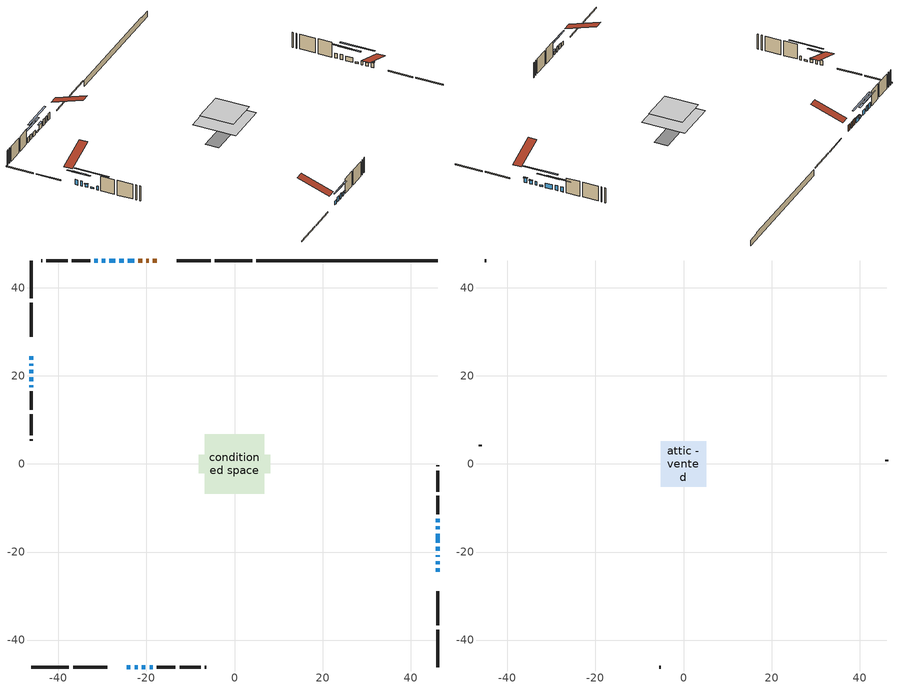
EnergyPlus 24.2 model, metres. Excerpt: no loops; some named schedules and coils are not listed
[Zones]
conditioned space
 floor adiabatic (AdiabaticFloorConstruction): -6.75,-6.75 -6.75,6.75 6.75,6.75 6.75,-6.75 z2.83
 floor foundation (Slab1 construction): -8.17,-2.12 -8.17,2.12 8.17,2.12 8.17,-2.12 z-1.68
 wall outside (RimJoist1 construction): 4,46.12 -4.5,46.12 / -46.12,-46.12 -37.62,-46.12 / -46.12,46.12 -46.12,37.62 / 46.12,-46.12 46.12,-37.62 z0.39:0.69
 wall outside (RimJoist2 construction): -5.43,46.12 -13.15,46.12 / -36.69,-46.12 -28.97,-46.12 / -46.12,36.69 -46.12,28.97 / 46.12,-36.69 46.12,-28.97 z0.39:0.69
 wall outside (AdiabaticWallConstruction 1): -17.67,46.12 -18.58,46.12 / -19.51,46.12 -20.07,46.12 / -21,46.12 -21.82,46.12 z0.39:2.42
 wall outside (AdiabaticWallConstruction): -24.45,-46.12 -23.64,-46.12 / 46.12,-21.12 46.12,-20.68 / -46.12,17.87 -46.12,17.41 z0.39:1.61; -22.72,-46.12 -21.95,-46.12 / -46.12,24.45 -46.12,23.69 / -46.12,22.76 -46.12,22.3 / 46.12,-14.87 46.12,-14.11 / -29.37,46.12 -30.14,46.12 / -31.06,46.12 -31.83,46.12 z0.39:2.02; -21.03,-46.12 -20.24,-46.12 / 46.12,-13.18 46.12,-12.39 z0.39:1.99; 46.12,-24.45 46.12,-23.69 z0.39:1.92; 46.12,-22.76 46.12,-22.05 z0.39:1.56; -22.75,46.12 -24.28,46.12 z0.39:1.91; -19.31,-46.12 -18.55,-46.12 z0.39:1.51; -46.12,21.37 -46.12,20.66 z0.39:1.41; 46.12,-19.75 46.12,-18.81 / -25.2,46.12 -26.15,46.12 / -46.12,19.73 -46.12,18.79 z0.39:0.87; 46.12,-17.88 46.12,-15.8 / -27.07,46.12 -28.45,46.12 z0.39:1.86
 wall outside (Wall1 construction): -32.76,46.12 -36.96,46.12 / -17.62,-46.12 -13.41,-46.12 / -46.12,16.48 -46.12,12.28 / 46.12,-11.47 46.12,-7.26 z0.39:5.27
 wall outside (Wall2 construction): -37.89,46.12 -42.74,46.12 / -12.48,-46.12 -7.63,-46.12 / -46.12,11.35 -46.12,6.5 / 46.12,-6.33 46.12,-1.48 z0.39:5.27
 wall outside (Wall3 construction): -43.67,46.12 -43.91,46.12 / -6.7,-46.12 -6.47,-46.12 / -46.12,5.57 -46.12,5.33 / 46.12,-0.55 46.12,-0.32 z0.39:5.27
 wall foundation (FoundationWall1 construction): 4.93,46.12,-1.68 4.93,46.12,0.39 42,46.12,0.39 42,46.12,0.06 46.12,46.12,0.06 46.12,46.12,-1.68
 window (WindowConstruction 15): -24.45,-46.12 -23.64,-46.12 z0.39:1.61
 window (WindowConstruction 6): -22.72,-46.12 -21.95,-46.12 z0.39:2.01
 window (WindowConstruction 7): -21.02,-46.12 -20.24,-46.12 z0.39:1.99
 window (WindowConstruction 8): -46.12,24.45 -46.12,23.69 z0.39:2.01
 window (WindowConstruction 9): -46.12,22.76 -46.12,22.3 z0.39:2.01
 window (WindowConstruction 10): 46.12,-24.45 46.12,-23.69 z0.39:1.91
 window (WindowConstruction 11): 46.12,-22.76 46.12,-22.05 z0.39:1.56
 window (WindowConstruction 12): -22.75,46.12 -24.28,46.12 z0.39:1.91
 window (WindowConstruction 13): -19.31,-46.12 -18.55,-46.12 z0.39:1.51
 window (WindowConstruction 14): -46.12,21.37 -46.12,20.66 z0.39:1.4
 window (WindowConstruction 16): 46.12,-21.12 46.12,-20.68 z0.39:1.61
 window (WindowConstruction 18): 46.12,-19.75 46.12,-18.81 z0.39:0.87
 window (WindowConstruction 19): -25.2,46.12 -26.14,46.12 z0.39:0.87
 window (WindowConstruction 20): -46.12,19.73 -46.12,18.79 z0.39:0.87
 window (WindowConstruction 17): -46.12,17.86 -46.12,17.41 z0.39:1.61
 window (WindowConstruction): 46.12,-17.88 46.12,-15.8 z0.39:1.86
 window (WindowConstruction 1): 46.12,-14.87 46.12,-14.11 z0.39:2.01
 window (WindowConstruction 2): 46.12,-13.18 46.12,-12.4 z0.39:1.99
 window (WindowConstruction 3): -27.07,46.12 -28.44,46.12 z0.39:1.86
 window (WindowConstruction 4): -29.37,46.12 -30.14,46.12 z0.39:2.01
 window (WindowConstruction 5): -31.06,46.12 -31.83,46.12 z0.39:2.01
 door (Door): -17.67,46.12 -18.58,46.12 z0.39:2.42
 door (Door 1): -19.51,46.12 -20.07,46.12 z0.39:2.42
 door (Door 2): -21,46.12 -21.82,46.12 z0.39:2.42
 ceiling adiabatic (AdiabaticFloorConstruction): 6.75,-6.75 6.75,6.75 -6.75,6.75 -6.75,-6.75 z2.83
attic - vented
 floor to conditioned space (Floor1 construction Reversed): -5.18,-5.18 -5.18,5.18 5.18,5.18 5.18,-5.18 z5.27
 wall outside (Wall4 construction): -44.84,46.12 -45.19,46.12 / -5.54,-46.12 -5.18,-46.12 / -46.12,4.4 -46.12,4.05 / 46.12,0.61 46.12,0.97 z0.39:5.27
 roof outside (Roof1 construction): -16.74,46.12,5.27 -16.74,36.03,8.63 -14.08,36.03,8.63 -14.08,46.12,5.27; -25.38,-46.12,5.27 -25.38,-36.03,8.63 -28.04,-36.03,8.63 -28.04,-46.12,5.27; -46.12,25.38,5.27 -36.03,25.38,8.63 -36.03,28.04,8.63 -46.12,28.04,5.27; 46.12,-25.38,5.27 36.03,-25.38,8.63 36.03,-28.04,8.63 46.12,-28.04,5.27
shading: -19.38,-46.12 -25.29,-46.12 -25.29,-46.53 -19.38,-46.53 z4.59; -17.66,-46.12 -23.6,-46.12 -23.6,-46.53 -17.66,-46.53 z4.57; -46.12,21.11 -46.12,27.03 -46.53,27.03 -46.53,21.11 z4.59; -46.12,19.72 -46.12,25.34 -46.53,25.34 -46.53,19.72 z4.59; 46.12,-23.49 46.12,-24.65 46.53,-24.65 46.53,-23.49 z2.12; 46.12,-21.85 46.12,-22.96 46.53,-22.96 46.53,-21.85 z1.76; -24.48,46.12 -22.55,46.12 -22.55,46.53 -24.48,46.53 z2.12; -18.35,-46.12 -19.51,-46.12 -19.51,-46.53 -18.35,-46.53 z1.71; -46.12,20.46 -46.12,21.57 -46.53,21.57 -46.53,20.46 z1.61; 46.12,-13.85 46.12,-24.71 46.53,-24.71 46.53,-13.85 z5.83; -31.1,46.12 -20.25,46.12 -20.25,46.53 -31.1,46.53 z5.83; -46.12,13.83 -46.12,24.69 -46.53,24.69 -46.53,13.83 z5.83; 46.12,-13.22 46.12,-20.46 46.53,-20.46 46.53,-13.22 z4.44; 46.12,-11.53 46.12,-17.45 46.53,-17.45 46.53,-11.53 z4.59; 46.12,-9.82 46.12,-15.76 46.53,-15.76 46.53,-9.82 z4.57; -31.02,46.12 -24.49,46.12 -24.49,46.53 -31.02,46.53 z4.44; -32.71,46.12 -26.79,46.12 -26.79,46.53 -32.71,46.53 z4.59; -34.4,46.12 -28.49,46.12 -28.49,46.53 -34.4,46.53 z4.59
[Building]
Building 1: Terrain=Suburbs
[Site:Location]
Saint John AP_NB: Latitude {deg}=45.32; Longitude {deg}=-65.89; Time Zone {hr}=-4; Elevation {m}=109; Keep Site Location Information=Yes
[Site:GroundTemperature:Shallow]
1.82357, -0.0370019, -0.186003, 0.696932, 4.24142, 7.7694, 10.828, 12.7655, 12.9301, 11.3543, 8.37368, 4.95392
[Site:WaterMainsTemperature]
Calculation Method=Schedule; Temperature Schedule=mains temperature schedule
[Material] Roughness=Rough; Thermal Absorptance=0.9
Name | Thickness {m} | Conductivity {W/m-K} | Density {kg/m3} | Specific Heat {J/kg-K} | Solar Absorptance | Visible Absorptance
asphalt or fiberglass shingles | 0.00635 | 0.162714 | 1121.4 | 1465.45 | 0.4 | 0.4
ceiling loosefill ins | 0.169333 | 0.0480833 | 16.02 | 1046.75 | 0.7 | 0.7
ceiling stud and cavity | 0.1397 | 0.110344 | 65.682 | 1177.47 | 0.7 | 0.7
concrete 4.0 in. | 0.1016 | 1.803125 | 2242.8 | 837.4 | 0.7 | 0.7
concrete 8.0 in. | 0.2032 | 1.803125 | 2242.8 | 837.4 | 0.7 | 0.7
door material | 0.04445 | 0.053851 | 512.64 | 1214.23 | 0.7 | 0.7
door material 1 | 0.04445 | 0.188738 | 512.64 | 1214.23 | 0.7 | 0.7
floor covering | 0.0127 | 0.0433444 | 54.468 | 1339.84 | 0.6 | 0.6
floor rigid ins; wall rigid ins | 0.512978 | 0.029427 | 32.04 | 1214.23 | 0.7 | 0.7
floor stud and cavity | 0.1397 | 1.75129 | 37.0049 | 1207.88 | 0.7 | 0.7
furniture material conditioned space 1 | 0.1524 | 0.115458 | 640.8 | 1214.23 | 0.6 | 0.6
gypsum board | 0.0127 | 0.160291 | 801 | 837.4 | 0.6 | 0.6
osb sheathing 0.5 in. | 0.0127 | 0.115458 | 512.64 | 1214.23 | 0.7 | 0.7
osb sheathing 0.75 in. | 0.01905 | 0.115458 | 512.64 | 1214.23 | 0.7 | 0.7
osb sheathing 2.0 in. | 0.0508 | 0.115458 | 512.64 | 1214.23 | 0.7 | 0.7
rim joist stud and cavity | 0.0508 | 0.0296634 | 125.044 | 1163.47 | 0.6 | 0.6
rim joist stud and cavity 1 | 0.0508 | 0.648972 | 50.32683 | 1063.81 | 0.6 | 0.6
wall stud and cavity | 0.1397 | 0.0889444 | 139.0536 | 1170.24 | 0.7 | 0.7
wall stud and cavity 1 | 0.1397 | 0.0937807 | 139.0536 | 1170.24 | 0.7 | 0.7
wall stud and cavity 2 | 0.1397 | 0.111274 | 139.0536 | 1170.24 | 0.7 | 0.7
wall stud and cavity 3 | 0.0889 | 6.1454 | 50.32683 | 1063.81 | 0.6 | 0.6
wall stud and cavity 4 | 0.0889 | 0.380278 | 52.3479 | 1209.89 | 0.7 | 0.7
wall stud and cavity 5 | 0.0889 | 0.391764 | 83.0341 | 1211.67 | 0.7 | 0.7
wood siding | 0.0254 | 0.102417 | 544.68 | 1172.36 | 0.4 | 0.4
wood siding 1 | 0.00254 | 0.102417 | 544.68 | 1172.36 | 0.4 | 0.4
wood siding 2; wood siding 3; wood siding 4 | 0.0254 | 0.102417 | 544.68 | 1172.36 | 0.7 | 0.7
[WindowMaterial:SimpleGlazingSystem]
Name | U-Factor {W/m2-K} | Solar Heat Gain Coefficient
WindowMaterial | 5.91704 | 0.78
WindowMaterial 1 | 2.38703 | 0.51
WindowMaterial 10 | 2.26325 | 0.59
WindowMaterial 11 | 2.57895 | 0.43
WindowMaterial 12 | 2.98152 | 0.6
WindowMaterial 13 | 2.70216 | 0.4
WindowMaterial 2 | 2.381921 | 0.52
WindowMaterial 3 | 5.82733 | 0.77
WindowMaterial 4 | 1.90099 | 0.48
WindowMaterial 5 | 2.55113 | 0.44
WindowMaterial 6 | 2.398955 | 0.51
WindowMaterial 7 | 2.4722 | 0.48
WindowMaterial 8 | 2.46823 | 0.48
WindowMaterial 9 | 2.50797 | 0.46
[Construction]
AdiabaticFloorConstruction: floor stud and cavity, floor rigid ins, osb sheathing 0.75 in., floor covering
AdiabaticWallConstruction: wood siding 3, wall rigid ins, wall stud and cavity 4, gypsum board
AdiabaticWallConstruction 1: wood siding 4, wall rigid ins, wall stud and cavity 4, gypsum board
Door: door material
Door 1; Door 2: door material 1
Floor1 construction Reversed: gypsum board, ceiling stud and cavity, ceiling loosefill ins
FoundationWall1 construction: concrete 8.0 in.
furniture construction conditioned space 1: furniture material conditioned space 1
PartitionWallConstruction: gypsum board, wall stud and cavity 5, gypsum board
RimJoist1 construction: wood siding 2, osb sheathing 2.0 in., rim joist stud and cavity
RimJoist2 construction: wood siding 2, rim joist stud and cavity 1
Roof1 construction: asphalt or fiberglass shingles
Slab1 construction: concrete 4.0 in.
Wall1 construction: wood siding, osb sheathing 0.5 in., wall stud and cavity, gypsum board
Wall2 construction: wood siding, osb sheathing 0.5 in., wall stud and cavity 1, gypsum board
Wall3 construction: wood siding, osb sheathing 0.5 in., wall stud and cavity 2, gypsum board
Wall4 construction: wood siding 1, wall stud and cavity 3
WindowConstruction: WindowMaterial
WindowConstruction 1; WindowConstruction 5; WindowConstruction 6; WindowConstruction 8: WindowMaterial 1
WindowConstruction 10; WindowConstruction 12: WindowMaterial 6
WindowConstruction 11: WindowMaterial 7
WindowConstruction 13: WindowMaterial 8
WindowConstruction 14: WindowMaterial 9
WindowConstruction 15: WindowMaterial 10
WindowConstruction 16: WindowMaterial 11
WindowConstruction 17: WindowMaterial 12
WindowConstruction 18; WindowConstruction 19; WindowConstruction 20: WindowMaterial 13
WindowConstruction 2; WindowConstruction 7: WindowMaterial 2
WindowConstruction 3: WindowMaterial 3
WindowConstruction 4: WindowMaterial 4
WindowConstruction 9: WindowMaterial 5
[Zone] Multiplier=1; Part of Total Floor Area=Yes
Name | Volume {m3}
attic - vented | 58.5799
conditioned space | 617.3
[Space]
Name | Zone | Volume {m3}
attic - vented 1 | attic - vented | 58.5799
conditioned space 1 | conditioned space | 617.3
[ZoneInfiltration:EffectiveLeakageArea]
infil attic - vented 1: Zone or Space=attic - vented 1; Schedule=Always On Discrete; Effective Air Leakage Area {cm2}=3787.06; Stack Coefficient=0.000572988; Wind Coefficient=1.61731e-05
[ZoneMixing]
whole house fan mix: Zone or Space=attic - vented; Schedule=Always On Continuous; Design Flow Rate Calculation Method=Flow/Zone; Design Flow Rate {m3/s}=0; Source Zone or Space=conditioned space
[SurfaceProperty:ExposedFoundationPerimeter]
Slab1: Exposed Perimeter Calculation Method=TotalExposedPerimeter; Total Exposed Perimeter {m}=41.19
[InternalMass] Zone or ZoneList=conditioned space; Space or SpaceList=conditioned space 1
Name | Construction | Surface Area {m2}
furniture mass conditioned space 1 | furniture construction conditioned space 1 | 100.572
partition wall mass | PartitionWallConstruction | 251.43
[Lights]
interior lighting: Zone or ZoneList or Space or SpaceList=conditioned space 1; Schedule=interior lighting schedule; Design Level Calculation Method=LightingLevel; Lighting Level {W}=343.2; Return Air Fraction=0; Fraction Radiant=0.6; Fraction Visible=0.2; Fraction Replaceable=1
[People]
occupants: Zone or ZoneList or Space or SpaceList=conditioned space 1; Number of People Schedule=occupants schedule; Number of People Calculation Method=People; Number of People=3; Fraction Radiant=0.314171; Sensible Heat Fraction=0.56303; Activity Level Schedule=occupants activity schedule; Carbon Dioxide Generation Rate {m3/s-W}=0; Enable ASHRAE 55 Comfort Warnings=No; Mean Radiant Temperature Calculation Type=EnclosureAveraged
[ElectricEquipment] Zone or ZoneList or Space or SpaceList=conditioned space 1; Design Level Calculation Method=EquipmentLevel
Name | Schedule | Design Level {W} | Fraction Latent | Fraction Radiant | Fraction Lost
clothes dryer | clothes dryer schedule | 140.772 | 0.015 | 0.081 | 0.85
clothes washer | clothes washer schedule | 32.1985 | 0.03 | 0.162 | 0.7
cooking range | cooking range schedule | 215.147 | 0.08 | 0.432 | 0.2
dishwasher | dishwasher schedule | 66.8632 | 0.3 | 0.18 | 0.4
fridge | fridge schedule | 72.9452 | 0 | 0.6 | 0
mech vent bath fan 0 | mech vent bath fan 0 schedule | 50.2 | 0 | 0 | 1
mech vent bath fan 1 | mech vent bath fan 1 schedule | 50.2 | 0 | 0 | 1
mech vent house fan | mech vent house fan schedule | 0 | 0 | 0 | 1
mech vent house fan cfis | mech vent house fan cfis schedule | 0 | 0 | 0 | 0
mech vent range fan 0 | mech vent range fan 0 schedule | 57 | 0 | 0 | 1
misc plug loads | misc plug loads schedule | 494.7 | 0.045 | 0.513 | 0.1
whole house fan | Always On Discrete | 0 | 0 | 0 | 1
[OtherEquipment] Zone or ZoneList or Space or SpaceList=conditioned space 1; Design Level Calculation Method=EquipmentLevel
Name | Fuel Type | Schedule | Design Level {W} | Fraction Latent | Fraction Radiant | Fraction Lost
clothes dryer 1 | Electricity | clothes dryer schedule | 0 | 0.015 | 0.081 | 0.85
cooking range 1 | Electricity | cooking range schedule | 0 | 0.08 | 0.432 | 0.2
general water use latent | None | general water use schedule | 62.594 | 1 | 0 | 0
general water use sensible | None | general water use schedule | -61.6891 | 0 | 0.6 | 0
mech vent house fan latent load | None | Always On Discrete | 0 | 1 | 0 | 0
mech vent house fan sensible load | None | Always On Discrete | 0 | 0 | 0 | 0
water heater energy adjustment1 | Electricity | Always On Discrete | 0.01 | 0 | 0 | 1
[ZoneInfiltration:DesignFlowRate] Zone or ZoneList or Space or SpaceList=conditioned space 1; Schedule=Always On Discrete; Design Flow Rate Calculation Method=Flow/Zone; Design Flow Rate {m3/s}=0
infil flow; natural vent flow; whole house fan flow
[ZoneControl:Thermostat]
conditioned space Thermostat: Zone or ZoneList=conditioned space; Control Type Schedule=conditioned space Thermostat Schedule; Control 1=conditioned space temperature setpoint; Temperature Difference Between Cutout And Setpoint {deltaC}=0
[ThermostatSetpoint:DualSetpoint]
conditioned space temperature setpoint: Heating Setpoint Temperature Schedule=heating setpoint; Cooling Setpoint Temperature Schedule=cooling setpoint
[AirLoopHVAC:UnitarySystem]
unit heater unitary system: Control Type=Load; Controlling Zone or Thermostat Location=conditioned space; Dehumidification Control Type=None; Availability Schedule=Always On Discrete; Supply Fan=unit heater supply fan; Fan Placement=BlowThrough; Supply Air Fan Operating Mode Schedule=unit heater auto fan schedule; Heating Coil=unit heater htg coil; DX Heating Coil Sizing Ratio=1; Use DOAS DX Cooling Coil=No; Minimum Supply Air Temperature {C}=2; Latent Load Control=SensibleOnlyLoadControl; Cooling Supply Air Flow Rate Method=None; Heating Supply Air Flow Rate Method=SupplyAirFlowRate; Heating Supply Air Flow Rate {m3/s}=0.00141584; No Load Supply Air Flow Rate Method=SupplyAirFlowRate; No Load Supply Air Flow Rate {m3/s}=0; No Load Supply Air Flow Rate Control Set To Low Speed=Yes; Maximum Supply Air Temperature {C}=48.8889; Maximum Outdoor Dry-Bulb Temperature for Supplemental Heater Operation {C}=21; Ancillary On-Cycle Electric Power {W}=0; Ancillary Off-Cycle Electric Power {W}=0
[Zone equipment]
conditioned space: electric baseboard, unit heater unitary system
[Foundation:Kiva]
Foundation Kiva 1: Initial Indoor Air Temperature {C}=18; Wall Height Above Grade {m}=0.389992; Wall Depth Below Slab {m}=0.2032
[Foundation:Kiva:Settings]
Soil Conductivity {W/m-K}=0.849921; Soil Density {kg/m3}=1842.3; Soil Specific Heat {J/kg-K}=418.7; Ground Solar Absorptivity=0.9; Ground Thermal Absorptivity=0.9; Ground Surface Roughness {m}=0.03; Far-Field Width {m}=40; Deep-Ground Boundary Condition=ZeroFlux; Deep-Ground Depth {m}=40; Minimum Cell Dimension {m}=0.2; Maximum Cell Growth Coefficient=3; Simulation Timestep=Timestep
[Exterior:Lights]
exterior lighting: Schedule=exterior lighting schedule; Design Level {W}=75.6
[EnergyManagementSystem:Sensor] Output:Variable or Output:Meter Index Key=conditioned space
Name | Output:Variable or Output:Meter
conditioned_space_clg_unmet_s | Zone Cooling Setpoint Not Met Time
conditioned_space_htg_unmet_s | Zone Heating Setpoint Not Met Time
fridge_tin_s; tin_s; tin_s_1 | Zone Mean Air Temperature
tout_s | Zone Outdoor Air Drybulb Temperature
win_s | Zone Air Humidity Ratio
[Schedule:Constant]
Name | Hourly Value
Always On Continuous; mech vent house fan schedule; mech vent house fan cfis schedule; Always On Discrete | 1
occupants activity schedule | 117.228
fridge schedule; unit heater auto fan schedule | 0
[Schedule:Week:Daily]
interior lighting schedule Week Rule - Jan1-Jan27: interior lighting schedule day, interior lighting schedule day, interior lighting schedule day, interior lighting schedule day, interior lighting schedule day, interior lighting schedule day, interior lighting schedule day, interior lighting schedule default day, interior lighting schedule default day, interior lighting schedule default day, interior lighting schedule default day, interior lighting schedule default day
interior lighting schedule Week Rule - Jan28-Feb3: interior lighting schedule day, interior lighting schedule day, interior lighting schedule day, interior lighting schedule day, interior lighting schedule day 1, interior lighting schedule day 1, interior lighting schedule day 1, interior lighting schedule default day, interior lighting schedule default day, interior lighting schedule default day, interior lighting schedule default day, interior lighting schedule default day
interior lighting schedule Week Rule - Feb4-Feb24: interior lighting schedule day 1, interior lighting schedule day 1, interior lighting schedule day 1, interior lighting schedule day 1, interior lighting schedule day 1, interior lighting schedule day 1, interior lighting schedule day 1, interior lighting schedule default day, interior lighting schedule default day, interior lighting schedule default day, interior lighting schedule default day, interior lighting schedule default day
interior lighting schedule Week Rule - Feb25-Mar3: interior lighting schedule day 1, interior lighting schedule day 1, interior lighting schedule day 1, interior lighting schedule day 1, interior lighting schedule day 2, interior lighting schedule day 2, interior lighting schedule day 2, interior lighting schedule default day, interior lighting schedule default day, interior lighting schedule default day, interior lighting schedule default day, interior lighting schedule default day
interior lighting schedule Week Rule - Mar4-Mar31: interior lighting schedule day 2, interior lighting schedule day 2, interior lighting schedule day 2, interior lighting schedule day 2, interior lighting schedule day 2, interior lighting schedule day 2, interior lighting schedule day 2, interior lighting schedule default day, interior lighting schedule default day, interior lighting schedule default day, interior lighting schedule default day, interior lighting schedule default day
interior lighting schedule Week Rule - Apr1-Apr28: interior lighting schedule day 3, interior lighting schedule day 3, interior lighting schedule day 3, interior lighting schedule day 3, interior lighting schedule day 3, interior lighting schedule day 3, interior lighting schedule day 3, interior lighting schedule default day, interior lighting schedule default day, interior lighting schedule default day, interior lighting schedule default day, interior lighting schedule default day
interior lighting schedule Week Rule - Apr29-May5: interior lighting schedule day 3, interior lighting schedule day 3, interior lighting schedule day 4, interior lighting schedule day 4, interior lighting schedule day 4, interior lighting schedule day 4, interior lighting schedule day 4, interior lighting schedule default day, interior lighting schedule default day, interior lighting schedule default day, interior lighting schedule default day, interior lighting schedule default day
interior lighting schedule Week Rule - May6-May26: interior lighting schedule day 4, interior lighting schedule day 4, interior lighting schedule day 4, interior lighting schedule day 4, interior lighting schedule day 4, interior lighting schedule day 4, interior lighting schedule day 4, interior lighting schedule default day, interior lighting schedule default day, interior lighting schedule default day, interior lighting schedule default day, interior lighting schedule default day
interior lighting schedule Week Rule - May27-Jun2: interior lighting schedule day 4, interior lighting schedule day 4, interior lighting schedule day 4, interior lighting schedule day 4, interior lighting schedule day 4, interior lighting schedule day 5, interior lighting schedule day 5, interior lighting schedule default day, interior lighting schedule default day, interior lighting schedule default day, interior lighting schedule default day, interior lighting schedule default day
interior lighting schedule Week Rule - Jun3-Jun30: interior lighting schedule day 5, interior lighting schedule day 5, interior lighting schedule day 5, interior lighting schedule day 5, interior lighting schedule day 5, interior lighting schedule day 5, interior lighting schedule day 5, interior lighting schedule default day, interior lighting schedule default day, interior lighting schedule default day, interior lighting schedule default day, interior lighting schedule default day
interior lighting schedule Week Rule - Jul1-Jul28: interior lighting schedule day 6, interior lighting schedule day 6, interior lighting schedule day 6, interior lighting schedule day 6, interior lighting schedule day 6, interior lighting schedule day 6, interior lighting schedule day 6, interior lighting schedule default day, interior lighting schedule default day, interior lighting schedule default day, interior lighting schedule default day, interior lighting schedule default day
interior lighting schedule Week Rule - Jul29-Aug4: interior lighting schedule day 6, interior lighting schedule day 6, interior lighting schedule day 6, interior lighting schedule day 7, interior lighting schedule day 7, interior lighting schedule day 7, interior lighting schedule day 7, interior lighting schedule default day, interior lighting schedule default day, interior lighting schedule default day, interior lighting schedule default day, interior lighting schedule default day
interior lighting schedule Week Rule - Aug5-Aug25: interior lighting schedule day 7, interior lighting schedule day 7, interior lighting schedule day 7, interior lighting schedule day 7, interior lighting schedule day 7, interior lighting schedule day 7, interior lighting schedule day 7, interior lighting schedule default day, interior lighting schedule default day, interior lighting schedule default day, interior lighting schedule default day, interior lighting schedule default day
interior lighting schedule Week Rule - Aug26-Sep1: interior lighting schedule day 7, interior lighting schedule day 7, interior lighting schedule day 7, interior lighting schedule day 7, interior lighting schedule day 7, interior lighting schedule day 7, interior lighting schedule day 8, interior lighting schedule default day, interior lighting schedule default day, interior lighting schedule default day, interior lighting schedule default day, interior lighting schedule default day
interior lighting schedule Week Rule - Sep2-Sep29: interior lighting schedule day 8, interior lighting schedule day 8, interior lighting schedule day 8, interior lighting schedule day 8, interior lighting schedule day 8, interior lighting schedule day 8, interior lighting schedule day 8, interior lighting schedule default day, interior lighting schedule default day, interior lighting schedule default day, interior lighting schedule default day, interior lighting schedule default day
interior lighting schedule Week Rule - Sep30-Oct6: interior lighting schedule day 8, interior lighting schedule day 9, interior lighting schedule day 9, interior lighting schedule day 9, interior lighting schedule day 9, interior lighting schedule day 9, interior lighting schedule day 9, interior lighting schedule default day, interior lighting schedule default day, interior lighting schedule default day, interior lighting schedule default day, interior lighting schedule default day
interior lighting schedule Week Rule - Oct7-Oct27: interior lighting schedule day 9, interior lighting schedule day 9, interior lighting schedule day 9, interior lighting schedule day 9, interior lighting schedule day 9, interior lighting schedule day 9, interior lighting schedule day 9, interior lighting schedule default day, interior lighting schedule default day, interior lighting schedule default day, interior lighting schedule default day, interior lighting schedule default day
interior lighting schedule Week Rule - Oct28-Nov3: interior lighting schedule day 9, interior lighting schedule day 9, interior lighting schedule day 9, interior lighting schedule day 9, interior lighting schedule day 10, interior lighting schedule day 10, interior lighting schedule day 10, interior lighting schedule default day, interior lighting schedule default day, interior lighting schedule default day, interior lighting schedule default day, interior lighting schedule default day
interior lighting schedule Week Rule - Nov4-Nov24: interior lighting schedule day 10, interior lighting schedule day 10, interior lighting schedule day 10, interior lighting schedule day 10, interior lighting schedule day 10, interior lighting schedule day 10, interior lighting schedule day 10, interior lighting schedule default day, interior lighting schedule default day, interior lighting schedule default day, interior lighting schedule default day, interior lighting schedule default day
interior lighting schedule Week Rule - Nov25-Dec1: interior lighting schedule day 10, interior lighting schedule day 10, interior lighting schedule day 10, interior lighting schedule day 10, interior lighting schedule day 10, interior lighting schedule day 10, interior lighting schedule day 11, interior lighting schedule default day, interior lighting schedule default day, interior lighting schedule default day, interior lighting schedule default day, interior lighting schedule default day
interior lighting schedule Week Rule - Dec2-Dec31: interior lighting schedule day 11, interior lighting schedule day 11, interior lighting schedule day 11, interior lighting schedule day 11, interior lighting schedule day 11, interior lighting schedule day 11, interior lighting schedule day 11, interior lighting schedule default day, interior lighting schedule default day, interior lighting schedule default day, interior lighting schedule default day, interior lighting schedule default day
occupants schedule Week Rule - Jan1-Dec31: occupants schedule day, occupants schedule day, occupants schedule day, occupants schedule day, occupants schedule day, occupants schedule day, occupants schedule day, occupants schedule default day, occupants schedule default day, occupants schedule default day, occupants schedule default day, occupants schedule default day
clothes dryer schedule Week Rule - Jan1-Dec31: clothes dryer schedule day, clothes dryer schedule day, clothes dryer schedule day, clothes dryer schedule day, clothes dryer schedule day, clothes dryer schedule day, clothes dryer schedule day, clothes dryer schedule default day, clothes dryer schedule default day, clothes dryer schedule default day, clothes dryer schedule default day, clothes dryer schedule default day
clothes washer schedule Week Rule - Jan1-Dec31: clothes washer schedule day, clothes washer schedule day, clothes washer schedule day, clothes washer schedule day, clothes washer schedule day, clothes washer schedule day, clothes washer schedule day, clothes washer schedule default day, clothes washer schedule default day, clothes washer schedule default day, clothes washer schedule default day, clothes washer schedule default day
cooking range schedule Week Rule - Jan1-Dec31: cooking range schedule day, cooking range schedule day, cooking range schedule day, cooking range schedule day, cooking range schedule day, cooking range schedule day, cooking range schedule day, cooking range schedule default day, cooking range schedule default day, cooking range schedule default day, cooking range schedule default day, cooking range schedule default day
dishwasher schedule Week Rule - Jan1-Dec31: dishwasher schedule day, dishwasher schedule day, dishwasher schedule day, dishwasher schedule day, dishwasher schedule day, dishwasher schedule day, dishwasher schedule day, dishwasher schedule default day, dishwasher schedule default day, dishwasher schedule default day, dishwasher schedule default day, dishwasher schedule default day
mech vent bath fan 0 schedule Week Rule - Jan1-Dec31: mech vent bath fan 0 schedule day, mech vent bath fan 0 schedule day, mech vent bath fan 0 schedule day, mech vent bath fan 0 schedule day, mech vent bath fan 0 schedule day, mech vent bath fan 0 schedule day, mech vent bath fan 0 schedule day, mech vent bath fan 0 schedule default day, mech vent bath fan 0 schedule default day, mech vent bath fan 0 schedule default day, mech vent bath fan 0 schedule default day, mech vent bath fan 0 schedule default day
mech vent bath fan 1 schedule Week Rule - Jan1-Dec31: mech vent bath fan 1 schedule day, mech vent bath fan 1 schedule day, mech vent bath fan 1 schedule day, mech vent bath fan 1 schedule day, mech vent bath fan 1 schedule day, mech vent bath fan 1 schedule day, mech vent bath fan 1 schedule day, mech vent bath fan 1 schedule default day, mech vent bath fan 1 schedule default day, mech vent bath fan 1 schedule default day, mech vent bath fan 1 schedule default day, mech vent bath fan 1 schedule default day
mech vent range fan 0 schedule Week Rule - Jan1-Dec31: mech vent range fan 0 schedule day, mech vent range fan 0 schedule day, mech vent range fan 0 schedule day, mech vent range fan 0 schedule day, mech vent range fan 0 schedule day, mech vent range fan 0 schedule day, mech vent range fan 0 schedule day, mech vent range fan 0 schedule default day, mech vent range fan 0 schedule default day, mech vent range fan 0 schedule default day, mech vent range fan 0 schedule default day, mech vent range fan 0 schedule default day
misc plug loads schedule Week Rule - Jan1-Dec31: misc plug loads schedule day, misc plug loads schedule day, misc plug loads schedule day, misc plug loads schedule day, misc plug loads schedule day, misc plug loads schedule day, misc plug loads schedule day, misc plug loads schedule default day, misc plug loads schedule default day, misc plug loads schedule default day, misc plug loads schedule default day, misc plug loads schedule default day
general water use schedule Week Rule - Jan1-Dec31: general water use schedule day, general water use schedule day, general water use schedule day, general water use schedule day, general water use schedule day, general water use schedule day, general water use schedule day, general water use schedule default day, general water use schedule default day, general water use schedule default day, general water use schedule default day, general water use schedule default day
exterior lighting schedule Week Rule - Jan1-Jan27: exterior lighting schedule day, exterior lighting schedule day, exterior lighting schedule day, exterior lighting schedule day, exterior lighting schedule day, exterior lighting schedule day, exterior lighting schedule day, exterior lighting schedule default day, exterior lighting schedule default day, exterior lighting schedule default day, exterior lighting schedule default day, exterior lighting schedule default day
exterior lighting schedule Week Rule - Jan28-Feb3: exterior lighting schedule day, exterior lighting schedule day, exterior lighting schedule day, exterior lighting schedule day, exterior lighting schedule day 1, exterior lighting schedule day 1, exterior lighting schedule day 1, exterior lighting schedule default day, exterior lighting schedule default day, exterior lighting schedule default day, exterior lighting schedule default day, exterior lighting schedule default day
[Schedule:Year]
interior lighting schedule: interior lighting schedule Week Rule - Jan1-Jan27, 1, 1, 1, 27, interior lighting schedule Week Rule - Jan28-Feb3, 1, 28, 2, 3, interior lighting schedule Week Rule - Feb4-Feb24, 2, 4, 2, 24, interior lighting schedule Week Rule - Feb25-Mar3, 2, 25, 3, 3, interior lighting schedule Week Rule - Mar4-Mar31, 3, 4, 3, 31, interior lighting schedule Week Rule - Apr1-Apr28, 4, 1, 4, 28, interior lighting schedule Week Rule - Apr29-May5, 4, 29, 5, 5, interior lighting schedule Week Rule - May6-May26, 5, 6, 5, 26, interior lighting schedule Week Rule - May27-Jun2, 5, 27, 6, 2, interior lighting schedule Week Rule - Jun3-Jun30, 6, 3, 6, 30, interior lighting schedule Week Rule - Jul1-Jul28, 7, 1, 7, 28, interior lighting schedule Week Rule - Jul29-Aug4, 7, 29, 8, 4, interior lighting schedule Week Rule - Aug5-Aug25, 8, 5, 8, 25, interior lighting schedule Week Rule - Aug26-Sep1, 8, 26, 9, 1, interior lighting schedule Week Rule - Sep2-Sep29, 9, 2, 9, 29, interior lighting schedule Week Rule - Sep30-Oct6, 9, 30, 10, 6, interior lighting schedule Week Rule - Oct7-Oct27, 10, 7, 10, 27, interior lighting schedule Week Rule - Oct28-Nov3, 10, 28, 11, 3, interior lighting schedule Week Rule - Nov4-Nov24, 11, 4, 11, 24, interior lighting schedule Week Rule - Nov25-Dec1, 11, 25, 12, 1, interior lighting schedule Week Rule - Dec2-Dec31, 12, 2, 12, 31
occupants schedule: occupants schedule Week Rule - Jan1-Dec31, 1, 1, 12, 31
clothes dryer schedule: clothes dryer schedule Week Rule - Jan1-Dec31, 1, 1, 12, 31
clothes washer schedule: clothes washer schedule Week Rule - Jan1-Dec31, 1, 1, 12, 31
cooking range schedule: cooking range schedule Week Rule - Jan1-Dec31, 1, 1, 12, 31
dishwasher schedule: dishwasher schedule Week Rule - Jan1-Dec31, 1, 1, 12, 31
mech vent bath fan 0 schedule: mech vent bath fan 0 schedule Week Rule - Jan1-Dec31, 1, 1, 12, 31
mech vent bath fan 1 schedule: mech vent bath fan 1 schedule Week Rule - Jan1-Dec31, 1, 1, 12, 31
mech vent range fan 0 schedule: mech vent range fan 0 schedule Week Rule - Jan1-Dec31, 1, 1, 12, 31
misc plug loads schedule: misc plug loads schedule Week Rule - Jan1-Dec31, 1, 1, 12, 31
general water use schedule: general water use schedule Week Rule - Jan1-Dec31, 1, 1, 12, 31
exterior lighting schedule: exterior lighting schedule Week Rule - Jan1-Jan27, 1, 1, 1, 27, exterior lighting schedule Week Rule - Jan28-Feb3, 1, 28, 2, 3, exterior lighting schedule Week Rule - Feb4-Feb24, 2, 4, 2, 24, exterior lighting schedule Week Rule - Feb25-Mar3, 2, 25, 3, 3, exterior lighting schedule Week Rule - Mar4-Mar31, 3, 4, 3, 31, exterior lighting schedule Week Rule - Apr1-Apr28, 4, 1, 4, 28, exterior lighting schedule Week Rule - Apr29-May5, 4, 29, 5, 5, exterior lighting schedule Week Rule - May6-May26, 5, 6, 5, 26, exterior lighting schedule Week Rule - May27-Jun2, 5, 27, 6, 2, exterior lighting schedule Week Rule - Jun3-Jun30, 6, 3, 6, 30, exterior lighting schedule Week Rule - Jul1-Jul28, 7, 1, 7, 28, exterior lighting schedule Week Rule - Jul29-Aug4, 7, 29, 8, 4, exterior lighting schedule Week Rule - Aug5-Aug25, 8, 5, 8, 25, exterior lighting schedule Week Rule - Aug26-Sep1, 8, 26, 9, 1, exterior lighting schedule Week Rule - Sep2-Sep29, 9, 2, 9, 29, exterior lighting schedule Week Rule - Sep30-Oct6, 9, 30, 10, 6, exterior lighting schedule Week Rule - Oct7-Oct27, 10, 7, 10, 27, exterior lighting schedule Week Rule - Oct28-Nov3, 10, 28, 11, 3, exterior lighting schedule Week Rule - Nov4-Nov24, 11, 4, 11, 24, exterior lighting schedule Week Rule - Nov25-Dec1, 11, 25, 12, 1, exterior lighting schedule Week Rule - Dec2-Dec31, 12, 2, 12, 31
[Schedule:Compact]
conditioned space Thermostat Schedule: Through: 12/31, For: AllDays, Until: 24:00, 4
mains temperature schedule: Through: 01/01, For: AllDays, Until: 24:00, 6.42222, Through: 01/02, For: AllDays, Until: 24:00, 6.36056, Through: 01/03, For: AllDays, Until: 24:00, 6.3, Through: 01/04, For: AllDays, Until: 24:00, 6.24056, Through: 01/05, For: AllDays, Until: 24:00, 6.18167, Through: 01/06, For: AllDays, Until: 24:00, 6.12389, Through: 01/07, For: AllDays, Until: 24:00, 6.06722, Through: 01/08, For: AllDays, Until: 24:00, 6.01167, Through: 01/09, For: AllDays, Until: 24:00, 5.95722, Through: 01/10, For: AllDays, Until: 24:00, 5.90389, Through: 01/11, For: AllDays, Until: 24:00, 5.85111, Through: 01/12, For: AllDays, Until: 24:00, 5.8, Through: 01/13, For: AllDays, Until: 24:00, 5.74944, Through: 01/14, For: AllDays, Until: 24:00, 5.70056, Through: 01/15, For: AllDays, Until: 24:00, 5.65278, Through: 01/16, For: AllDays, Until: 24:00, 5.60556, Through: 01/17, For: AllDays, Until: 24:00, 5.56, Through: 01/18, For: AllDays, Until: 24:00, 5.51556, Through: 01/19, For: AllDays, Until: 24:00, 5.47222, Through: 01/20, For: AllDays, Until: 24:00, 5.43, Through: 01/21, For: AllDays, Until: 24:00, 5.38944, Through: 01/22, For: AllDays, Until: 24:00, 5.34944, Through: 01/23, For: AllDays, Until: 24:00, 5.31111, Through: 01/24, For: AllDays, Until: 24:00, 5.27389, Through: 01/25, For: AllDays, Until: 24:00, 5.23833, Through: 01/26, For: AllDays, Until: 24:00, 5.20333, Through: 01/27, For: AllDays, Until: 24:00, 5.17, Through: 01/28, For: AllDays, Until: 24:00, 5.13833, Through: 01/29, For: AllDays, Until: 24:00, 5.10722, Through: 01/30, For: AllDays, Until: 24:00, 5.07833, Through: 01/31, For: AllDays, Until: 24:00, 5.05, Through: 02/01, For: AllDays, Until: 24:00, 5.02333, Through: 02/02, For: AllDays, Until: 24:00, 4.99778, Through: 02/03, For: AllDays, Until: 24:00, 4.97389, Through: 02/04, For: AllDays, Until: 24:00, 4.95111, Through: 02/05, For: AllDays, Until: 24:00, 4.92944, Through: 02/06, For: AllDays, Until: 24:00, 4.90944, Through: 02/07, For: AllDays, Until: 24:00, 4.89111, Through: 02/08, For: AllDays, Until: 24:00, 4.87389, Through: 02/09, For: AllDays, Until: 24:00, 4.85778, Through: 02/10, For: AllDays, Until: 24:00, 4.84333, Through: 02/11, For: AllDays, Until: 24:00, 4.83, Through: 02/12, For: AllDays, Until: 24:00, 4.81833, Through: 02/13, For: AllDays, Until: 24:00, 4.80833, Through: 02/14, For: AllDays, Until: 24:00, 4.79944, Through: 02/15, For: AllDays, Until: 24:00, 4.79167, Through: 02/16, For: AllDays, Until: 24:00, 4.78556, Through: 02/17, For: AllDays, Until: 24:00, 4.78111, Through: 02/18, For: AllDays, Until: 24:00, 4.77778, Through: 02/19, For: AllDays, Until: 24:00, 4.77556, Through: 02/20, For: AllDays, Until: 24:00, 4.775, Through: 02/21, For: AllDays, Until: 24:00, 4.77611, Through: 02/22, For: AllDays, Until: 24:00, 4.77833, Through: 02/23, For: AllDays, Until: 24:00, 4.78222, Through: 02/24, For: AllDays, Until: 24:00, 4.78778, Through: 02/25, For: AllDays, Until: 24:00, 4.79389, Through: 02/26, For: AllDays, Until: 24:00, 4.80222, Through: 02/27, For: AllDays, Until: 24:00, 4.81167, Through: 02/28, For: AllDays, Until: 24:00, 4.82222, Through: 03/01, For: AllDays, Until: 24:00, 4.83444, Through: 03/02, For: AllDays, Until: 24:00, 4.84833, Through: 03/03, For: AllDays, Until: 24:00, 4.86278, Through: 03/04, For: AllDays, Until: 24:00, 4.87944, Through: 03/05, For: AllDays, Until: 24:00, 4.89722, Through: 03/06, For: AllDays, Until: 24:00, 4.91611, Through: 03/07, For: AllDays, Until: 24:00, 4.93667, Through: 03/08, For: AllDays, Until: 24:00, 4.95833, Through: 03/09, For: AllDays, Until: 24:00, 4.98167, Through: 03/10, For: AllDays, Until: 24:00, 5.00611, Through: 03/11, For: AllDays, Until: 24:00, 5.03222, Through: 03/12, For: AllDays, Until: 24:00, 5.05944, Through: 03/13, For: AllDays, Until: 24:00, 5.08778, Through: 03/14, For: AllDays, Until: 24:00, 5.11778, Through: 03/15, For: AllDays, Until: 24:00, 5.14889, Through: 03/16, For: AllDays, Until: 24:00, 5.18167, Through: 03/17, For: AllDays, Until: 24:00, 5.21556, Through: 03/18, For: AllDays, Until: 24:00, 5.25056, Through: 03/19, For: AllDays, Until: 24:00, 5.28667, Through: 03/20, For: AllDays, Until: 24:00, 5.32444, Through: 03/21, For: AllDays, Until: 24:00, 5.36333, Through: 03/22, For: AllDays, Until: 24:00, 5.40333, Through: 03/23, For: AllDays, Until: 24:00, 5.44444, Through: 03/24, For: AllDays, Until: 24:00, 5.48722, Through: 03/25, For: AllDays, Until: 24:00, 5.53056, Through: 03/26, For: AllDays, Until: 24:00, 5.57556, Through: 03/27, For: AllDays, Until: 24:00, 5.62167, Through: 03/28, For: AllDays, Until: 24:00, 5.66889, Through: 03/29, For: AllDays, Until: 24:00, 5.71722, Through: 03/30, For: AllDays, Until: 24:00, 5.76667, Through: 03/31, For: AllDays, Until: 24:00, 5.81722, Through: 04/01, For: AllDays, Until: 24:00, 5.86889, Through: 04/02, For: AllDays, Until: 24:00, 5.92222, Through: 04/03, For: AllDays, Until: 24:00, 5.97611, Through: 04/04, For: AllDays, Until: 24:00, 6.03056, Through: 04/05, For: AllDays, Until: 24:00, 6.08667, Through: 04/06, For: AllDays, Until: 24:00, 6.14389, Through: 04/07, For: AllDays, Until: 24:00, 6.20167, Through: 04/08, For: AllDays, Until: 24:00, 6.26056, Through: 04/09, For: AllDays, Until: 24:00, 6.32056, Through: 04/10, For: AllDays, Until: 24:00, 6.38167, Through: 04/11, For: AllDays, Until: 24:00, 6.44333, Through: 04/12, For: AllDays, Until: 24:00, 6.50611, Through: 04/13, For: AllDays, Until: 24:00, 6.57, Through: 04/14, For: AllDays, Until: 24:00, 6.63444, Through: 04/15, For: AllDays, Until: 24:00, 6.7, Through: 04/16, For: AllDays, Until: 24:00, 6.76611, Through: 04/17, For: AllDays, Until: 24:00, 6.83333, Through: 04/18, For: AllDays, Until: 24:00, 6.90111, Through: 04/19, For: AllDays, Until: 24:00, 6.97, Through: 04/20, For: AllDays, Until: 24:00, 7.03944, Through: 04/21, For: AllDays, Until: 24:00, 7.10944, Through: 04/22, For: AllDays, Until: 24:00, 7.18056, Through: 04/23, For: AllDays, Until: 24:00, 7.25167, Through: 04/24, For: AllDays, Until: 24:00, 7.32389, Through: 04/25, For: AllDays, Until: 24:00, 7.39722, Through: 04/26, For: AllDays, Until: 24:00, 7.47056, Through: 04/27, For: AllDays, Until: 24:00, 7.545, Through: 04/28, For: AllDays, Until: 24:00, 7.61944, Through: 04/29, For: AllDays, Until: 24:00, 7.695, Through: 04/30, For: AllDays, Until: 24:00, 7.77056, Through: 05/01, For: AllDays, Until: 24:00, 7.84722, Through: 05/02, For: AllDays, Until: 24:00, 7.92389, Through: 05/03, For: AllDays, Until: 24:00, 8.00111, Through: 05/04, For: AllDays, Until: 24:00, 8.07944, Through: 05/05, For: AllDays, Until: 24:00, 8.15722, Through: 05/06, For: AllDays, Until: 24:00, 8.23611, Through: 05/07, For: AllDays, Until: 24:00, 8.315, Through: 05/08, For: AllDays, Until: 24:00, 8.39444, Through: 05/09, For: AllDays, Until: 24:00, 8.47444, Through: 05/10, For: AllDays, Until: 24:00, 8.55444, Through: 05/11, For: AllDays, Until: 24:00, 8.635, Through: 05/12, For: AllDays, Until: 24:00, 8.71556, Through: 05/13, For: AllDays, Until: 24:00, 8.79611, Through: 05/14, For: AllDays, Until: 24:00, 8.87722, Through: 05/15, For: AllDays, Until: 24:00, 8.95889, Through: 05/16, For: AllDays, Until: 24:00, 9.04, Through: 05/17, For: AllDays, Until: 24:00, 9.12167, Through: 05/18, For: AllDays, Until: 24:00, 9.20333, Through: 05/19, For: AllDays, Until: 24:00, 9.28556, Through: 05/20, For: AllDays, Until: 24:00, 9.36722, Through: 05/21, For: AllDays, Until: 24:00, 9.44944, Through: 05/22, For: AllDays, Until: 24:00, 9.53111, Through: 05/23, For: AllDays, Until: 24:00, 9.61333, Through: 05/24, For: AllDays, Until: 24:00, 9.695, Through: 05/25, For: AllDays, Until: 24:00, 9.77722, Through: 05/26, For: AllDays, Until: 24:00, 9.85889, Through: 05/27, For: AllDays, Until: 24:00, 9.94056, Through: 05/28, For: AllDays, Until: 24:00, 10.0222, Through: 05/29, For: AllDays, Until: 24:00, 10.1039, Through: 05/30, For: AllDays, Until: 24:00, 10.185, Through: 05/31, For: AllDays, Until: 24:00, 10.2661, Through: 06/01, For: AllDays, Until: 24:00, 10.3472, Through: 06/02, For: AllDays, Until: 24:00, 10.4278, Through: 06/03, For: AllDays, Until: 24:00, 10.5083, Through: 06/04, For: AllDays, Until: 24:00, 10.5883, Through: 06/05, For: AllDays, Until: 24:00, 10.6683, Through: 06/06, For: AllDays, Until: 24:00, 10.7478, Through: 06/07, For: AllDays, Until: 24:00, 10.8267, Through: 06/08, For: AllDays, Until: 24:00, 10.9056, Through: 06/09, For: AllDays, Until: 24:00, 10.9839, Through: 06/10, For: AllDays, Until: 24:00, 11.0617, Through: 06/11, For: AllDays, Until: 24:00, 11.1394, Through: 06/12, For: AllDays, Until: 24:00, 11.2161, Through: 06/13, For: AllDays, Until: 24:00, 11.2928, Through: 06/14, For: AllDays, Until: 24:00, 11.3689, Through: 06/15, For: AllDays, Until: 24:00, 11.4444, Through: 06/16, For: AllDays, Until: 24:00, 11.5189, Through: 06/17, For: AllDays, Until: 24:00, 11.5933, Through: 06/18, For: AllDays, Until: 24:00, 11.6672, Through: 06/19, For: AllDays, Until: 24:00, 11.74, Through: 06/20, For: AllDays, Until: 24:00, 11.8128, Through: 06/21, For: AllDays, Until: 24:00, 11.8844, Through: 06/22, For: AllDays, Until: 24:00, 11.9556, Through: 06/23, For: AllDays, Until: 24:00, 12.0256, Through: 06/24, For: AllDays, Until: 24:00, 12.095, Through: 06/25, For: AllDays, Until: 24:00, 12.1639, Through: 06/26, For: AllDays, Until: 24:00, 12.2322, Through: 06/27, For: AllDays, Until: 24:00, 12.2994, Through: 06/28, For: AllDays, Until: 24:00, 12.3656, Through: 06/29, For: AllDays, Until: 24:00, 12.4311, Through: 06/30, For: AllDays, Until: 24:00, 12.4961, Through: 07/01, For: AllDays, Until: 24:00, 12.56, Through: 07/02, For: AllDays, Until: 24:00, 12.6228, Through: 07/03, For: AllDays, Until: 24:00, 12.685, Through: 07/04, For: AllDays, Until: 24:00, 12.7461, Through: 07/05, For: AllDays, Until: 24:00, 12.8061, Through: 07/06, For: AllDays, Until: 24:00, 12.8656, Through: 07/07, For: AllDays, Until: 24:00, 12.9239, Through: 07/08, For: AllDays, Until: 24:00, 12.9811, Through: 07/09, For: AllDays, Until: 24:00, 13.0372, Through: 07/10, For: AllDays, Until: 24:00, 13.0922, Through: 07/11, For: AllDays, Until: 24:00, 13.1467, Through: 07/12, For: AllDays, Until: 24:00, 13.1994, Through: 07/13, For: AllDays, Until: 24:00, 13.2517, Through: 07/14, For: AllDays, Until: 24:00, 13.3022, Through: 07/15, For: AllDays, Until: 24:00, 13.3522, Through: 07/16, For: AllDays, Until: 24:00, 13.4006, Through: 07/17, For: AllDays, Until: 24:00, 13.4483, Through: 07/18, For: AllDays, Until: 24:00, 13.4944, Through: 07/19, For: AllDays, Until: 24:00, 13.5394, Through: 07/20, For: AllDays, Until: 24:00, 13.5833, Through: 07/21, For: AllDays, Until: 24:00, 13.6261, Through: 07/22, For: AllDays, Until: 24:00, 13.6678, Through: 07/23, For: AllDays, Until: 24:00, 13.7083, Through: 07/24, For: AllDays, Until: 24:00, 13.7472, Through: 07/25, For: AllDays, Until: 24:00, 13.785, Through: 07/26, For: AllDays, Until: 24:00, 13.8217, Through: 07/27, For: AllDays, Until: 24:00, 13.8572, Through: 07/28, For: AllDays, Until: 24:00, 13.8911, Through: 07/29, For: AllDays, Until: 24:00, 13.9239, Through: 07/30, For: AllDays, Until: 24:00, 13.9556, Through: 07/31, For: AllDays, Until: 24:00, 13.9856, Through: 08/01, For: AllDays, Until: 24:00, 14.0144, Through: 08/02, For: AllDays, Until: 24:00, 14.0417, Through: 08/03, For: AllDays, Until: 24:00, 14.0678, Through: 08/04, For: AllDays, Until: 24:00, 14.0928, Through: 08/05, For: AllDays, Until: 24:00, 14.1161, Through: 08/06, For: AllDays, Until: 24:00, 14.1383, Through: 08/07, For: AllDays, Until: 24:00, 14.1594, Through: 08/08, For: AllDays, Until: 24:00, 14.1789, Through: 08/09, For: AllDays, Until: 24:00, 14.1967, Through: 08/10, For: AllDays, Until: 24:00, 14.2133, Through: 08/11, For: AllDays, Until: 24:00, 14.2283, Through: 08/12, For: AllDays, Until: 24:00, 14.2422, Through: 08/13, For: AllDays, Until: 24:00, 14.255, Through: 08/14, For: AllDays, Until: 24:00, 14.2661, Through: 08/15, For: AllDays, Until: 24:00, 14.2756, Through: 08/16, For: AllDays, Until: 24:00, 14.2839, Through: 08/17, For: AllDays, Until: 24:00, 14.2911, Through: 08/18, For: AllDays, Until: 24:00, 14.2967, Through: 08/19, For: AllDays, Until: 24:00, 14.3006, Through: 08/20, For: AllDays, Until: 24:00, 14.3033, Through: 08/21, For: AllDays, Until: 24:00, 14.3044, Through: 08/22, For: AllDays, Until: 24:00, 14.3044, Through: 08/23, For: AllDays, Until: 24:00, 14.3028, Through: 08/24, For: AllDays, Until: 24:00, 14.2994, Through: 08/25, For: AllDays, Until: 24:00, 14.295, Through: 08/26, For: AllDays, Until: 24:00, 14.2894, Through: 08/27, For: AllDays, Until: 24:00, 14.2822, Through: 08/28, For: AllDays, Until: 24:00, 14.2739, Through: 08/29, For: AllDays, Until: 24:00, 14.2633, Through: 08/30, For: AllDays, Until: 24:00, 14.2522, Through: 08/31, For: AllDays, Until: 24:00, 14.2394, Through: 09/01, For: AllDays, Until: 24:00, 14.225, Through: 09/02, For: AllDays, Until: 24:00, 14.2094, Through: 09/03, For: AllDays, Until: 24:00, 14.1928, Through: 09/04, For: AllDays, Until: 24:00, 14.1744, Through: 09/05, For: AllDays, Until: 24:00, 14.1544, Through: 09/06, For: AllDays, Until: 24:00, 14.1333, Through: 09/07, For: AllDays, Until: 24:00, 14.1111, Through: 09/08, For: AllDays, Until: 24:00, 14.0872, Through: 09/09, For: AllDays, Until: 24:00, 14.0622, Through: 09/10, For: AllDays, Until: 24:00, 14.0356, Through: 09/11, For: AllDays, Until: 24:00, 14.0078, Through: 09/12, For: AllDays, Until: 24:00, 13.9783, Through: 09/13, For: AllDays, Until: 24:00, 13.9483, Through: 09/14, For: AllDays, Until: 24:00, 13.9161, Through: 09/15, For: AllDays, Until: 24:00, 13.8833, Through: 09/16, For: AllDays, Until: 24:00, 13.8489, Through: 09/17, For: AllDays, Until: 24:00, 13.8133, Through: 09/18, For: AllDays, Until: 24:00, 13.7767, Through: 09/19, For: AllDays, Until: 24:00, 13.7383, Through: 09/20, For: AllDays, Until: 24:00, 13.6989, Through: 09/21, For: AllDays, Until: 24:00, 13.6583, Through: 09/22, For: AllDays, Until: 24:00, 13.6167, Through: 09/23, For: AllDays, Until: 24:00, 13.5733, Through: 09/24, For: AllDays, Until: 24:00, 13.5294, Through: 09/25, For: AllDays, Until: 24:00, 13.4839, Through: 09/26, For: AllDays, Until: 24:00, 13.4372, Through: 09/27, For: AllDays, Until: 24:00, 13.3894, Through: 09/28, For: AllDays, Until: 24:00, 13.3406, Through: 09/29, For: AllDays, Until: 24:00, 13.2906, Through: 09/30, For: AllDays, Until: 24:00, 13.2394, Through: 10/01, For: AllDays, Until: 24:00, 13.1872, Through: 10/02, For: AllDays, Until: 24:00, 13.1339, Through: 10/03, For: AllDays, Until: 24:00, 13.0794, Through: 10/04, For: AllDays, Until: 24:00, 13.0244, Through: 10/05, For: AllDays, Until: 24:00, 12.9678, Through: 10/06, For: AllDays, Until: 24:00, 12.9106, Through: 10/07, For: AllDays, Until: 24:00, 12.8517, Through: 10/08, For: AllDays, Until: 24:00, 12.7922, Through: 10/09, For: AllDays, Until: 24:00, 12.7322, Through: 10/10, For: AllDays, Until: 24:00, 12.6706, Through: 10/11, For: AllDays, Until: 24:00, 12.6083, Through: 10/12, For: AllDays, Until: 24:00, 12.545, Through: 10/13, For: AllDays, Until: 24:00, 12.4811, Through: 10/14, For: AllDays, Until: 24:00, 12.4161, Through: 10/15, For: AllDays, Until: 24:00, 12.3506, Through: 10/16, For: AllDays, Until: 24:00, 12.2839, Through: 10/17, For: AllDays, Until: 24:00, 12.2161, Through: 10/18, For: AllDays, Until: 24:00, 12.1483, Through: 10/19, For: AllDays, Until: 24:00, 12.0789, Through: 10/20, For: AllDays, Until: 24:00, 12.0094, Through: 10/21, For: AllDays, Until: 24:00, 11.9389, Through: 10/22, For: AllDays, Until: 24:00, 11.8678, Through: 10/23, For: AllDays, Until: 24:00, 11.7956, Through: 10/24, For: AllDays, Until: 24:00, 11.7233, Through: 10/25, For: AllDays, Until: 24:00, 11.65, Through: 10/26, For: AllDays, Until: 24:00, 11.5761, Through: 10/27, For: AllDays, Until: 24:00, 11.5017, Through: 10/28, For: AllDays, Until: 24:00, 11.4267, Through: 10/29, For: AllDays, Until: 24:00, 11.3511, Through: 10/30, For: AllDays, Until: 24:00, 11.275, Through: 10/31, For: AllDays, Until: 24:00, 11.1983, Through: 11/01, For: AllDays, Until: 24:00, 11.1217, Through: 11/02, For: AllDays, Until: 24:00, 11.0439, Through: 11/03, For: AllDays, Until: 24:00, 10.9661, Through: 11/04, For: AllDays, Until: 24:00, 10.8872, Through: 11/05, For: AllDays, Until: 24:00, 10.8083, Through: 11/06, For: AllDays, Until: 24:00, 10.7294, Through: 11/07, For: AllDays, Until: 24:00, 10.65, Through: 11/08, For: AllDays, Until: 24:00, 10.57, Through: 11/09, For: AllDays, Until: 24:00, 10.4894, Through: 11/10, For: AllDays, Until: 24:00, 10.4094, Through: 11/11, For: AllDays, Until: 24:00, 10.3283, Through: 11/12, For: AllDays, Until: 24:00, 10.2472, Through: 11/13, For: AllDays, Until: 24:00, 10.1661, Through: 11/14, For: AllDays, Until: 24:00, 10.085, Through: 11/15, For: AllDays, Until: 24:00, 10.0033, Through: 11/16, For: AllDays, Until: 24:00, 9.92167, Through: 11/17, For: AllDays, Until: 24:00, 9.84, Through: 11/18, For: AllDays, Until: 24:00, 9.75778, Through: 11/19, For: AllDays, Until: 24:00, 9.67611, Through: 11/20, For: AllDays, Until: 24:00, 9.59389, Through: 11/21, For: AllDays, Until: 24:00, 9.51222, Through: 11/22, For: AllDays, Until: 24:00, 9.43, Through: 11/23, For: AllDays, Until: 24:00, 9.34833, Through: 11/24, For: AllDays, Until: 24:00, 9.26611, Through: 11/25, For: AllDays, Until: 24:00, 9.18444, Through: 11/26, For: AllDays, Until: 24:00, 9.10278, Through: 11/27, For: AllDays, Until: 24:00, 9.02111, Through: 11/28, For: AllDays, Until: 24:00, 8.94, Through: 11/29, For: AllDays, Until: 24:00, 8.85833, Through: 11/30, For: AllDays, Until: 24:00, 8.77722, Through: 12/01, For: AllDays, Until: 24:00, 8.69667, Through: 12/02, For: AllDays, Until: 24:00, 8.61611, Through: 12/03, For: AllDays, Until: 24:00, 8.53556, Through: 12/04, For: AllDays, Until: 24:00, 8.45556, Through: 12/05, For: AllDays, Until: 24:00, 8.37611, Through: 12/06, For: AllDays, Until: 24:00, 8.29667, Through: 12/07, For: AllDays, Until: 24:00, 8.21778, Through: 12/08, For: AllDays, Until: 24:00, 8.13944, Through: 12/09, For: AllDays, Until: 24:00, 8.06111, Through: 12/10, For: AllDays, Until: 24:00, 7.98333, Through: 12/11, For: AllDays, Until: 24:00, 7.90611, Through: 12/12, For: AllDays, Until: 24:00, 7.82944, Through: 12/13, For: AllDays, Until: 24:00, 7.75333, Through: 12/14, For: AllDays, Until: 24:00, 7.67722, Through: 12/15, For: AllDays, Until: 24:00, 7.60222, Through: 12/16, For: AllDays, Until: 24:00, 7.52778, Through: 12/17, For: AllDays, Until: 24:00, 7.45333, Through: 12/18, For: AllDays, Until: 24:00, 7.38, Through: 12/19, For: AllDays, Until: 24:00, 7.30722, Through: 12/20, For: AllDays, Until: 24:00, 7.235, Through: 12/21, For: AllDays, Until: 24:00, 7.16389, Through: 12/22, For: AllDays, Until: 24:00, 7.09333, Through: 12/23, For: AllDays, Until: 24:00, 7.02333, Through: 12/24, For: AllDays, Until: 24:00, 6.95389, Through: 12/25, For: AllDays, Until: 24:00, 6.88556, Through: 12/26, For: AllDays, Until: 24:00, 6.81778, Through: 12/27, For: AllDays, Until: 24:00, 6.75056, Through: 12/28, For: AllDays, Until: 24:00, 6.685, Through: 12/29, For: AllDays, Until: 24:00, 6.61944, Through: 12/30, For: AllDays, Until: 24:00, 6.555, Through: 12/31, For: AllDays, Until: 24:00, 6.49167
